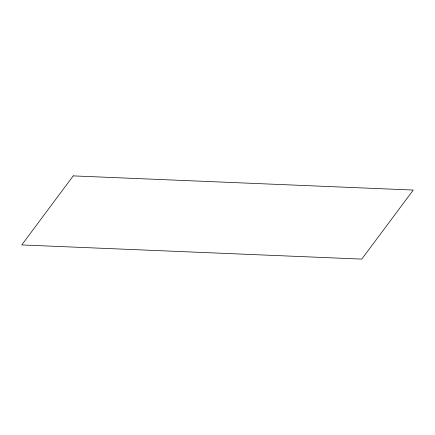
<?xml version="1.0" encoding="UTF-8"?>
<svg xmlns="http://www.w3.org/2000/svg" width="435" height="435" viewBox="0 0 435 435"><rect width="100%" height="100%" fill="white"/><g stroke="black" fill="none" stroke-linecap="round" stroke-linejoin="round"><path stroke-width="0.65" d="M73.227 175.892L21.75 244.938L361.773 259.108L413.25 190.062L73.227 175.892"/></g></svg>
